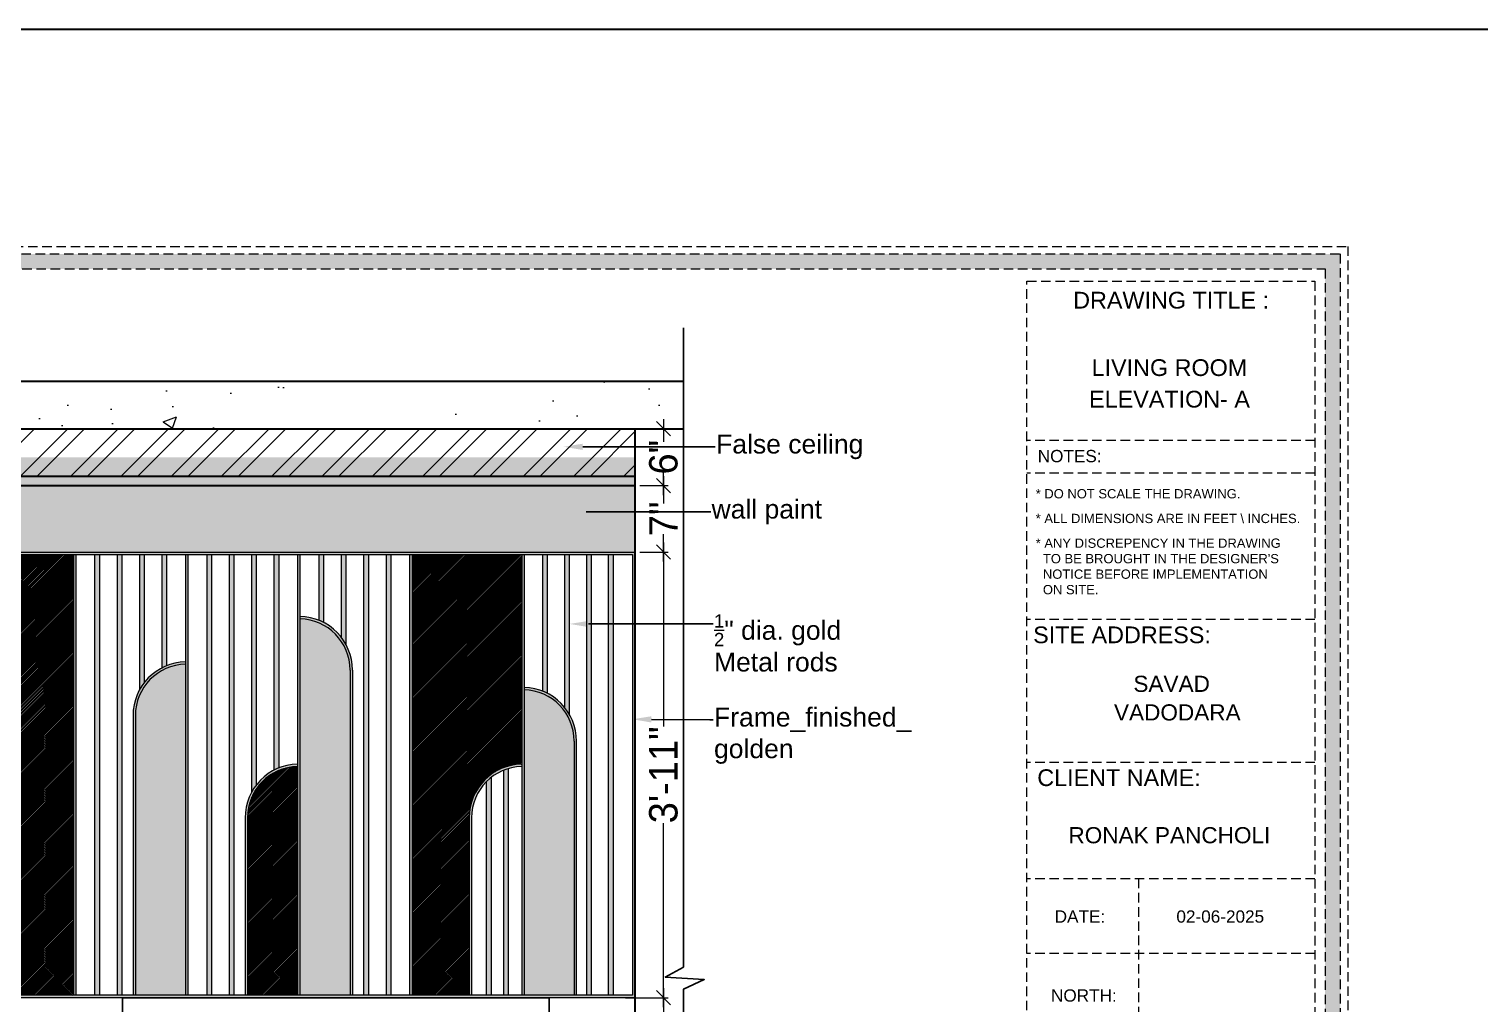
# Model space of a CAD drawing. Header units: millimetres. Extents: x 35877 to 3066687, y -650199 to -40525.
# Drawn here: x 147415.8 to 147568.8, y -178992.4 to -178889.6 of the extents above; entities that cross this region are included whole.
import ezdxf
from ezdxf import colors
from ezdxf.entities.mleader import LeaderData, LeaderLine
from ezdxf.enums import TextEntityAlignment as Align
from ezdxf.math import Vec2, Vec3

# ---------------------------------------------------------------- set-up
doc = ezdxf.new("R2010")
doc.units = ezdxf.units.MM
doc.header["$MEASUREMENT"] = 0
doc.header["$PDMODE"] = 35
doc.linetypes.add('DASHED', pattern=[0.75, 0.5, -0.25])
doc.linetypes.add('DASHEDX2', pattern=[1.5, 1, -0.5])
doc.layers.get('Defpoints').update_dxf_attribs({"color": 220})
doc.layers.add('AR HATCH-7', color=7, linetype='Continuous')
doc.layers.add('str coll', color=6, linetype='Continuous')
for name, color, linetype, lineweight in [('dim05', 1, 'Continuous', 13), ('Dimension', 10, 'DASHEDX2', 20), ('el', 7, 'Continuous', 20), ('FURNITURE', 32, 'Continuous', 9), ('furniture dimensions', 1, 'DASHED', 0), ('FURNITURE-1', 252, 'Continuous', 13), ('interior hatch', 253, 'Continuous', 5), ('NAME PLATE', 7, 'Continuous', 25), ('SECTION ( SLAB PLine )', 104, 'Continuous', 30), ('wall', 7, 'Continuous', 30), ('XX~SLAB ( BEAM )~ ( DIM )', 7, 'Continuous', 9)]:
    doc.layers.add(name, color=color, linetype=linetype, lineweight=lineweight)
doc.styles.add('Arial', font='arial.ttf')
doc.styles.add('century g', font='GOTHIC.TTF')
doc.styles.get("Standard").update_dxf_attribs({"font": 'arial.ttf', "height": 6})
doc.dimstyles.new('Archana', dxfattribs={"dimtxt": 2, "dimasz": 0.75, "dimexe": 0.5, "dimexo": 0.5, "dimgap": 0, "dimtad": 0, "dimzin": 0, "dimdsep": 46, "dimlunit": 4, "dimtxsty": 'century g', "dimblk": 'OBLIQUE', "dimcen": 0, "dimdle": 1, "dimclrd": 256, "dimclre": 256, "dimclrt": 256, "dimadec": 0, "dimazin": 0, "dimtfac": 1, "dimtofl": 0, "dimtmove": 1, "dimatfit": 3, "dimfxl": 1, "dimfxlon": 1, "dimtolj": 1, "dimtzin": 0, "dimlwd": -1, "dimlwe": -1, "dimarcsym": 0})

# ---------------------------------------------------------------- blocks, each defined once
blk = doc.blocks.new('_Oblique')
at = {"layer": 'wall', "color": 0, "lineweight": -2}
blk.add_line((-0.5, -0.5), (0.5, 0.5), dxfattribs=at)
blk = doc.blocks.new('*D272')
at = {"layer": 'Defpoints', "color": 0, "linetype": 'Continuous', "lineweight": 0, "transparency": 16777216}
for p in [(147474.24, -178991.72), (147482.68, -178991.72), (147465.63, -179024.46)]:
    blk.add_point(p, dxfattribs=at)
at = {"layer": 'furniture dimensions', "color": 5, "linetype": 'Continuous', "transparency": 16777216}
for p, q in [((147482.68, -178990.72), (147482.68, -179003.26)), ((147478.68, -178991.72), (147483.18, -178991.72)), ((147482.68, -179025.46), (147482.68, -179011.17))]:
    blk.add_line(p, q, dxfattribs=at)
at = {"layer": 'furniture dimensions', "color": 5, "linetype": 'ByBlock', "transparency": 16777216}
blk.add_line((147478.68, -179024.46), (147483.18, -179024.46), dxfattribs=at)
at = {"layer": 'furniture dimensions', "color": 5, "linetype": 'Continuous', "transparency": 16777216, "xscale": 1.5, "yscale": 1.5, "zscale": 1.5}
for p, rotation in [((147482.68, -178991.72), 90), ((147482.68, -179024.46), 270)]:
    blk.add_blockref('_Oblique', p, dxfattribs=dict(at, rotation=rotation))
at = {"layer": 'furniture dimensions', "linetype": 'Continuous', "lineweight": 0, "transparency": 16777216, "insert": (147482.68, -179007.22), "char_height": 3, "attachment_point": 5, "rotation": 90, "style": 'century g'}
blk.add_mtext('\\A1;2\'-9"', dxfattribs=at)
blk = doc.blocks.new('*D273')
at = {"layer": 'Defpoints', "color": 0, "linetype": 'Continuous', "lineweight": 0, "transparency": 16777216}
for p in [(147479.67, -178944.75), (147482.68, -178944.75), (147479.67, -178991.72)]:
    blk.add_point(p, dxfattribs=at)
at = {"layer": 'furniture dimensions', "color": 5, "linetype": 'Continuous', "transparency": 16777216}
for p, q in [((147482.68, -178943.75), (147482.68, -178963.13)), ((147480.17, -178944.75), (147483.18, -178944.75)), ((147482.68, -178992.72), (147482.68, -178973.34))]:
    blk.add_line(p, q, dxfattribs=at)
at = {"layer": 'furniture dimensions', "color": 5, "linetype": 'ByBlock', "transparency": 16777216}
blk.add_line((147480.17, -178991.72), (147483.18, -178991.72), dxfattribs=at)
at = {"layer": 'furniture dimensions', "color": 5, "linetype": 'Continuous', "transparency": 16777216, "xscale": 1.5, "yscale": 1.5, "zscale": 1.5}
for p, rotation in [((147482.68, -178944.75), 90), ((147482.68, -178991.72), 270)]:
    blk.add_blockref('_Oblique', p, dxfattribs=dict(at, rotation=rotation))
at = {"layer": 'furniture dimensions', "linetype": 'Continuous', "lineweight": 0, "transparency": 16777216, "insert": (147482.68, -178968.23), "char_height": 3, "attachment_point": 5, "rotation": 90, "style": 'century g'}
blk.add_mtext('\\A1;3\'-11"', dxfattribs=at)
blk = doc.blocks.new('*D274')
at = {"layer": 'Defpoints', "color": 0, "linetype": 'Continuous', "lineweight": 0, "transparency": 16777216}
for p in [(147479.67, -178937.75), (147482.68, -178937.75), (147479.67, -178944.75)]:
    blk.add_point(p, dxfattribs=at)
at = {"layer": 'furniture dimensions', "color": 5, "linetype": 'Continuous', "transparency": 16777216}
for p, q in [((147480.17, -178937.75), (147483.18, -178937.75)), ((147482.68, -178936.75), (147482.68, -178939.64)), ((147482.68, -178945.75), (147482.68, -178942.85))]:
    blk.add_line(p, q, dxfattribs=at)
at = {"layer": 'furniture dimensions', "color": 5, "linetype": 'ByBlock', "transparency": 16777216}
blk.add_line((147480.17, -178944.75), (147483.18, -178944.75), dxfattribs=at)
at = {"layer": 'furniture dimensions', "color": 5, "linetype": 'Continuous', "transparency": 16777216, "xscale": 1.5, "yscale": 1.5, "zscale": 1.5}
for p, rotation in [((147482.68, -178937.75), 90), ((147482.68, -178944.75), 270)]:
    blk.add_blockref('_Oblique', p, dxfattribs=dict(at, rotation=rotation))
at = {"layer": 'furniture dimensions', "linetype": 'Continuous', "lineweight": 0, "transparency": 16777216, "insert": (147482.68, -178941.25), "char_height": 3, "attachment_point": 5, "rotation": 90, "style": 'century g'}
blk.add_mtext('\\A1;7"', dxfattribs=at)
blk = doc.blocks.new('*D289')
at = {"layer": 'Defpoints', "color": 0, "linetype": 'Continuous', "lineweight": 0, "transparency": 16777216}
for p in [(147479.67, -178931.75), (147482.68, -178931.75), (147479.67, -178937.75)]:
    blk.add_point(p, dxfattribs=at)
at = {"layer": 'furniture dimensions', "color": 5, "linetype": 'Continuous', "transparency": 16777216}
for p, q in [((147480.17, -178931.75), (147483.18, -178931.75)), ((147482.68, -178930.75), (147482.68, -178933.14)), ((147482.68, -178938.75), (147482.68, -178936.36))]:
    blk.add_line(p, q, dxfattribs=at)
at = {"layer": 'furniture dimensions', "color": 5, "linetype": 'ByBlock', "transparency": 16777216}
blk.add_line((147480.17, -178937.75), (147483.18, -178937.75), dxfattribs=at)
at = {"layer": 'furniture dimensions', "color": 5, "linetype": 'Continuous', "transparency": 16777216, "xscale": 1.5, "yscale": 1.5, "zscale": 1.5}
for p, rotation in [((147482.68, -178931.75), 90), ((147482.68, -178937.75), 270)]:
    blk.add_blockref('_Oblique', p, dxfattribs=dict(at, rotation=rotation))
at = {"layer": 'furniture dimensions', "linetype": 'Continuous', "lineweight": 0, "transparency": 16777216, "insert": (147482.68, -178934.75), "char_height": 3, "attachment_point": 5, "rotation": 90, "style": 'century g'}
blk.add_mtext('\\A1;6"', dxfattribs=at)

msp = doc.modelspace()

# ---------------------------------------------------------------- hatches: boundary and pattern name
at = {"layer": 'AR HATCH-7', "lineweight": 0, "true_color": 0xd6a100, "transparency": 33554613}
h = msp.add_hatch(color=42, dxfattribs=at)
h.dxf.hatch_style = 1
h.paths.add_polyline_path([(147479.6735, -178944.7482), (147385.1296, -178944.7482), (147385.1296, -178991.7213), (147479.6735, -178991.7213)])
h.paths.add_polyline_path([(147479.4235, -178944.9982), (147479.4235, -178991.4713), (147385.3796, -178991.4713), (147385.3796, -178944.9982)], flags=16)
h.paths.add_polyline_path([(147387.9432, -178944.9982), (147387.4432, -178944.9982), (147387.4432, -178991.4713), (147387.9432, -178991.4713)], flags=0)
h.paths.add_polyline_path([(147390.2568, -178944.9982), (147389.7568, -178944.9982), (147389.7568, -178991.4713), (147390.2568, -178991.4713)], flags=0)
h = msp.add_hatch(color=42, dxfattribs=at)
h.dxf.hatch_style = 1
h.paths.add_polyline_path([(147404.2884, -178944.9982), (147403.7884, -178944.9982), (147403.7884, -178970.0622, -0.04055739), (147404.2884, -178969.294)])
h.paths.add_polyline_path([(147406.652, -178944.9982), (147406.152, -178944.9982), (147406.152, -178967.7358, -0.02433126), (147406.652, -178967.5056)])
h.paths.add_polyline_path([(147408.8906, -178944.9982), (147408.6406, -178944.9982), (147408.6406, -178991.4713), (147408.8906, -178991.4713)])
h.paths.add_polyline_path([(147408.8906, -178959.017), (147408.8906, -178959.2671, -0.40746038), (147414.1746, -178964.6747), (147414.1746, -178991.4713), (147414.4246, -178991.4713), (147414.4246, -178964.6747, 0.4077581)])
h.paths.add_polyline_path([(147410.8186, -178959.6704, 0.02452994), (147410.3186, -178959.4934), (147410.3186, -178991.4713), (147410.8186, -178991.4713)], flags=17)
h.paths.add_polyline_path([(147412.6216, -178960.8814, 0.03108299), (147412.1216, -178960.4327), (147412.1216, -178991.4713), (147412.6216, -178991.4713)], flags=17)
h.paths.add_polyline_path([(147420.7086, -178944.9982), (147420.4586, -178944.9982), (147420.4586, -178991.4713), (147420.7086, -178991.4713)])
h.paths.add_polyline_path([(147423.1972, -178944.9982), (147422.6972, -178944.9982), (147422.6972, -178991.4713), (147423.1972, -178991.4713)])
h.paths.add_polyline_path([(147425.5608, -178944.9982), (147425.0608, -178944.9982), (147425.0608, -178991.4713), (147425.5608, -178991.4713)])
h.paths.add_polyline_path([(147427.9243, -178944.9982), (147427.4243, -178944.9982), (147427.4243, -178959.2848, -0.04055739), (147427.9243, -178958.5166)])
h.paths.add_polyline_path([(147430.2879, -178944.9982), (147429.7879, -178944.9982), (147429.7879, -178956.9584, -0.02433126), (147430.2879, -178956.7282)])
h.paths.add_polyline_path([(147432.2765, -178956.5702), (147432.2765, -178956.3201, 0.4077581), (147426.7425, -178961.9777), (147426.7425, -178991.4713), (147426.9925, -178991.4713), (147426.9925, -178961.9777, -0.40746038)])
h.paths.add_polyline_path([(147432.5265, -178944.9982), (147432.2765, -178944.9982), (147432.2765, -178991.4713), (147432.5265, -178991.4713)])
h.paths.add_polyline_path([(147435.0151, -178944.9982), (147434.5151, -178944.9982), (147434.5151, -178991.4713), (147435.0151, -178991.4713)])
h.paths.add_polyline_path([(147437.3787, -178944.9982), (147436.8787, -178944.9982), (147436.8787, -178991.4713), (147437.3787, -178991.4713)])
h.paths.add_polyline_path([(147439.7423, -178944.9982), (147439.2423, -178944.9982), (147439.2423, -178970.0622, -0.04055739), (147439.7423, -178969.294)])
h.paths.add_polyline_path([(147442.1059, -178944.9982), (147441.6059, -178944.9982), (147441.6059, -178967.7358, -0.02433126), (147442.1059, -178967.5056)])
h.paths.add_polyline_path([(147444.3445, -178944.9982), (147444.0945, -178944.9982), (147444.0945, -178991.4713), (147444.3445, -178991.4713)])
h = msp.add_hatch(color=42, dxfattribs=at)
h.dxf.hatch_style = 1
h.paths.add_polyline_path([(147444.0945, -178967.3475), (147444.0945, -178967.0975, 0.4077581), (147438.5605, -178972.7551), (147438.5605, -178991.4713), (147438.8105, -178991.4713), (147438.8105, -178972.7551, -0.40746038)])
h.paths.add_polyline_path([(147467.7305, -178967.3475), (147467.7305, -178967.0975, 0.4077581), (147462.1965, -178972.7551), (147462.1965, -178991.4713), (147462.4465, -178991.4713), (147462.4465, -178972.7551, -0.40746038)])
h.paths.add_polyline_path([(147466.3025, -178967.5738, 0.02452994), (147465.8025, -178967.7508), (147465.8025, -178991.4713), (147466.3025, -178991.4713)], flags=17)
h.paths.add_polyline_path([(147464.4995, -178968.5131, 0.03108299), (147463.9995, -178968.9619), (147463.9995, -178991.4713), (147464.4995, -178991.4713)], flags=17)
h.paths.add_polyline_path([(147467.9805, -178959.017), (147467.9805, -178959.2671, -0.40746038), (147473.2645, -178964.6747), (147473.2645, -178991.4713), (147473.5145, -178991.4713), (147473.5145, -178964.6747, 0.4077581)])
h.paths.add_polyline_path([(147470.4191, -178944.9982), (147469.9191, -178944.9982), (147469.9191, -178959.4053, -0.02422388), (147470.4191, -178959.6296)])
h = msp.add_hatch(color=42, dxfattribs=at)
h.dxf.hatch_style = 1
h.paths.add_polyline_path([(147444.3445, -178951.5306), (147444.3445, -178951.7807, -0.40746038), (147449.6285, -178957.1882), (147449.6285, -178991.4713), (147449.8785, -178991.4713), (147449.8785, -178957.1882, 0.4077581)])
h.paths.add_polyline_path([(147446.8331, -178944.9982), (147446.3331, -178944.9982), (147446.3331, -178951.9388, -0.02433126), (147446.8331, -178952.1689)])
h.paths.add_polyline_path([(147449.1967, -178944.9982), (147448.6967, -178944.9982), (147448.6967, -178953.7272, -0.04055739), (147449.1967, -178954.4953)])
h.paths.add_polyline_path([(147451.5603, -178944.9982), (147451.0603, -178944.9982), (147451.0603, -178991.4713), (147451.5603, -178991.4713)])
h.paths.add_polyline_path([(147453.9239, -178944.9982), (147453.4239, -178944.9982), (147453.4239, -178991.4713), (147453.9239, -178991.4713)])
h.paths.add_polyline_path([(147456.1625, -178944.9982), (147455.9125, -178944.9982), (147455.9125, -178991.4713), (147456.1625, -178991.4713)])
h.paths.add_polyline_path([(147467.9805, -178944.9982), (147467.7305, -178944.9982), (147467.7305, -178991.4713), (147467.9805, -178991.4713)])
h = msp.add_hatch(color=42, dxfattribs=at)
h.dxf.hatch_style = 1
h.paths.add_polyline_path([(147472.7327, -178944.9982), (147472.2327, -178944.9982), (147472.2327, -178961.088, -0.03866134), (147472.7327, -178961.8046)])
h.paths.add_polyline_path([(147475.0463, -178944.9982), (147474.5463, -178944.9982), (147474.5463, -178991.4713), (147475.0463, -178991.4713)])
h.paths.add_polyline_path([(147477.3599, -178944.9982), (147476.8599, -178944.9982), (147476.8599, -178991.4713), (147477.3599, -178991.4713)])
at = {"layer": 'dim05', "lineweight": 0, "true_color": 0xadddf7, "transparency": 33554526}
h = msp.add_hatch(dxfattribs=at)
h.set_pattern_fill('ANSI31', color=141)
h.set_pattern_definition([(45, (0, 0), (-0.08838834765, 0.08838834765), [])])
edge = h.paths.add_edge_path()
edge.add_line((147467.7305, -178944.9982), (147456.1625, -178944.9982))
edge.add_line((147456.1625, -178944.9982), (147456.1625, -178991.4713))
edge.add_line((147456.1625, -178991.4713), (147462.1965, -178991.4713))
edge.add_line((147462.1965, -178991.4713), (147462.1965, -178972.7551))
edge.add_arc((147467.858, -178972.7561), 5.6614, 91.289938, 179.989733, ccw=False)
edge.add_line((147467.7305, -178967.0961), (147467.7305, -178944.9982))
edge = h.paths.add_edge_path()
edge.add_arc((147444.157, -178972.6926), 5.3469, 90.669752, 180.669752)
edge.add_line((147438.8105, -178972.7551), (147438.8105, -178991.4713))
edge.add_line((147438.8105, -178991.4713), (147444.0945, -178991.4713))
edge.add_line((147444.0945, -178991.4713), (147444.0945, -178967.3461))
edge = h.paths.add_edge_path()
edge.add_line((147420.4586, -178944.9982), (147408.8906, -178944.9982))
edge.add_line((147408.8906, -178944.9982), (147408.8906, -178959.0157))
edge.add_arc((147408.7631, -178964.6757), 5.6614, 0.010267, 88.710062, ccw=False)
edge.add_line((147414.4246, -178964.6747), (147414.4246, -178991.4713))
edge.add_line((147414.4246, -178991.4713), (147420.4586, -178991.4713))
edge.add_line((147420.4586, -178991.4713), (147420.4586, -178944.9982))
edge = h.paths.add_edge_path()
edge.add_arc((147408.7031, -178972.6926), 5.3469, 90.669752, 180.669752)
edge.add_line((147403.3566, -178972.7551), (147403.3566, -178991.4713))
edge.add_line((147403.3566, -178991.4713), (147408.6406, -178991.4713))
edge.add_line((147408.6406, -178991.4713), (147408.6406, -178967.3461))
at = {"layer": 'Dimension', "true_color": 0xd39e00, "transparency": 33554687}
h = msp.add_hatch(color=42, dxfattribs=at)
h.paths.add_polyline_path([(147327.9699, -179072.4431), (147554.0385, -179072.4431), (147554.0385, -178913.319), (147327.9699, -178913.319)])
h.paths.add_polyline_path([(147329.5565, -179070.8565), (147552.4519, -179070.8565), (147552.4519, -178914.9056), (147329.5565, -178914.9056)], flags=16)
at = {"layer": 'FURNITURE', "lineweight": 0, "true_color": 0xf1e8df, "transparency": 33554505}
h = msp.add_hatch(color=254, dxfattribs=at)
h.dxf.hatch_style = 1
h.paths.add_polyline_path([(147479.6735, -178934.7482), (147385.1296, -178934.7482), (147385.1296, -178941.7482), (147479.6735, -178941.7482)])
h = msp.add_hatch(color=254, dxfattribs=at)
h.dxf.hatch_style = 1
h.paths.add_polyline_path([(147479.6735, -178937.7482), (147385.1296, -178937.7482), (147385.1296, -178944.7482), (147479.6735, -178944.7482)])
at = {"layer": 'FURNITURE-1', "lineweight": 0, "true_color": 0xc7c8ca}
h = msp.add_hatch(dxfattribs=at)
h.set_pattern_fill('AR-CONC', color=9, scale=2)
h.set_pattern_definition([(50, (-287.63, 1357.98), (14.34520365, -1.2550427), [1.5, -16.5]), (355, (-287.63, 1357.98), (-2.7750267, 15.0438427), [1.2, -13.2]), (100.4514445, (-286.435, 1357.875), (11.5701769, 13.7887998), [1.2748038, -14.0228422]), (46.1842, (-287.63, 1361.98), (21.3448266, -3.3103856), [2.25, -24.75]), (96.635635, (-285.852, 1361.704), (18.693239, 19.482372), [1.9122068, -21.0342752]), (351.184164, (-287.63, 1361.98), (18.693239, 19.482372), [1.8, -19.8]), (21, (-285.63, 1360.98), (11.93814104, -8.0523778), [1.5, -16.5]), (326, (-285.63, 1360.98), (4.8663066, 14.5030009), [1.2, -13.2]), (71.451445, (-284.636, 1360.309), (16.8044475, 6.45062306), [1.2748038, -14.0228422]), (37.5, (-287.6306, 1357.9796), (0.24319711, 6.65787708), [0, -13.04, 0, -13.4, 0, -13.25]), (7.5, (-287.6306, 1357.9796), (5.26139075, 7.88823424), [0, -7.64, 0, -12.74, 0, -5.05]), (327.5, (-292.0906, 1357.9796), (10.67644872, -0.45109743), [0, -5, 0, -15.6, 0, -20.7]), (317.5, (-294.091, 1357.98), (11.6637234, 2.00209965), [0, -6.5, 0, -10.36, 0, -14.7])])
h.paths.add_polyline_path([(147484.789, -178926.7482), (147370.4462, -178926.7482), (147370.4462, -178931.7482), (147484.789, -178931.7482)])
at = {"layer": 'FURNITURE-1', "lineweight": 0, "transparency": 33554572}
h = msp.add_hatch(dxfattribs=at)
h.set_pattern_fill('ANSI32', color=6, scale=10)
h.set_pattern_definition([(45, (-766.706, 1771.1765), (-2.65165043, 2.65165043), []), (45, (-764.9383, 1771.1765), (-2.65165043, 2.65165043), [])])
h.paths.add_polyline_path([(147479.6735, -178931.7482), (147385.1296, -178931.7482), (147385.1296, -178936.7482), (147479.6735, -178936.7482)])
at = {"layer": 'interior hatch', "lineweight": 0, "true_color": 0xd9b996, "transparency": 33554687}
h = msp.add_hatch(color=31, dxfattribs=at)
h.dxf.hatch_style = 1
h.paths.add_polyline_path([(147396.8226, -178956.5702, 0.40746038), (147391.5386, -178961.9777), (147391.5386, -178991.4713), (147396.8226, -178991.4713)])
h.paths.add_polyline_path([(147432.2765, -178956.5702, 0.40746038), (147426.9925, -178961.9777), (147426.9925, -178991.4713), (147432.2765, -178991.4713)])
h.paths.add_polyline_path([(147449.6285, -178957.1882, 0.40746038), (147444.3445, -178951.7807), (147444.3445, -178991.4713), (147449.6285, -178991.4713)])
h = msp.add_hatch(color=31, dxfattribs=at)
h.dxf.hatch_style = 1
h.paths.add_polyline_path([(147473.2645, -178964.6747, 0.40746038), (147467.9805, -178959.2671), (147467.9805, -178991.4713), (147473.2645, -178991.4713)])

# ---------------------------------------------------------------- linework, layer by layer
at = {"layer": 'Dimension', "color": 42, "true_color": 0xd39e00, "transparency": 33554687}
for p, q in [((147551.3778, -178932.9964, 0.1188), (147521.0008, -178932.9964, 0.1188)), ((147551.3778, -178936.4186, 0.1188), (147521.0008, -178936.4186, 0.1188)), ((147551.3778, -178951.8574, 0.1188), (147521.0008, -178951.8574, 0.1188)), ((147551.3778, -178966.9143, 0.1188), (147521.0008, -178966.9143, 0.1188)), ((147551.3778, -178979.183, 0.1188), (147521.0008, -178979.183, 0.1188)), ((147532.7539, -178979.183, 0.1188), (147532.7539, -178996.6222, 0.1188)), ((147551.3778, -178987.0768, 0.1188), (147521.0008, -178987.0768, 0.1188))]:
    msp.add_line(p, q, dxfattribs=at)
at = {"layer": 'Dimension', "color": 42, "true_color": 0xd39e00, "transparency": 33554687, "elevation": 0.1188}
for points in [[(147327.1766, -178912.5257), (147554.8318, -178912.5257), (147554.8318, -179073.2364), (147327.1766, -179073.2364)], [(147327.9699, -178913.319), (147554.0385, -178913.319), (147554.0385, -179072.4431), (147327.9699, -179072.4431)], [(147329.5565, -178914.9056), (147552.4519, -178914.9056), (147552.4519, -179070.8565), (147329.5565, -179070.8565)], [(147521.0008, -179069.5507), (147521.0008, -178916.2114), (147551.3778, -178916.2114), (147551.3778, -179069.5507)]]:
    msp.add_lwpolyline(points, close=True, dxfattribs=at)
at = {"layer": 'el', "color": 251, "linetype": 'DASHEDX2', "true_color": 0x636466}
msp.add_line((147385.1296, -178944.7482), (147479.6735, -178944.7482), dxfattribs=at)
at = {"layer": 'el', "color": 251, "linetype": 'DASHEDX2', "true_color": 0x636466, "transparency": 33554687}
msp.add_line((147385.1296, -178944.7482), (147479.6735, -178944.7482), dxfattribs=at)
at = {"layer": 'FURNITURE', "lineweight": 0, "transparency": 33554687}
for p, q in [((147420.4586, -178944.9982), (147420.4586, -178991.4713)), ((147420.7086, -178944.9982), (147420.7086, -178991.4713)), ((147422.6972, -178944.9982), (147422.6972, -178991.4713)), ((147423.1972, -178944.9982), (147423.1972, -178991.4713)), ((147425.0608, -178944.9982), (147425.0608, -178991.4713)), ((147425.5608, -178944.9982), (147425.5608, -178991.4713)), ((147427.4243, -178944.9982), (147427.4243, -178959.2848)), ((147427.9243, -178944.9982), (147427.9243, -178958.5166)), ((147429.7879, -178944.9982), (147429.7879, -178956.9584)), ((147430.2879, -178944.9982), (147430.2879, -178956.7282)), ((147432.2765, -178944.9982), (147432.2765, -178991.4713)), ((147432.5265, -178944.9982), (147432.5265, -178991.4713)), ((147434.5151, -178944.9982), (147434.5151, -178991.4713)), ((147435.0151, -178944.9982), (147435.0151, -178991.4713)), ((147436.8787, -178944.9982), (147436.8787, -178991.4713)), ((147437.3787, -178944.9982), (147437.3787, -178991.4713)), ((147439.2423, -178944.9982), (147439.2423, -178970.0622)), ((147439.7423, -178944.9982), (147439.7423, -178969.294)), ((147441.6059, -178944.9982), (147441.6059, -178967.7358)), ((147442.1059, -178944.9982), (147442.1059, -178967.5056)), ((147444.0945, -178944.9982), (147444.0945, -178991.4713)), ((147444.3445, -178944.9982), (147444.3445, -178991.4713)), ((147446.3331, -178944.9982), (147446.3331, -178951.9388)), ((147446.8331, -178944.9982), (147446.8331, -178952.1689)), ((147448.6967, -178944.9982), (147448.6967, -178953.7272)), ((147449.1967, -178944.9982), (147449.1967, -178954.4953)), ((147451.0603, -178944.9982), (147451.0603, -178991.4713)), ((147451.5603, -178944.9982), (147451.5603, -178991.4713)), ((147453.4239, -178944.9982), (147453.4239, -178991.4713)), ((147453.9239, -178944.9982), (147453.9239, -178991.4713)), ((147455.9125, -178944.9982), (147455.9125, -178991.4713)), ((147456.1625, -178944.9982), (147456.1625, -178991.4713)), ((147467.7305, -178944.9982), (147467.7305, -178991.4713)), ((147467.9805, -178944.9982), (147467.9805, -178991.4713)), ((147469.9191, -178944.9982), (147469.9191, -178959.4053)), ((147470.4191, -178944.9982), (147470.4191, -178959.6296)), ((147472.2327, -178944.9982), (147472.2327, -178961.1203)), ((147472.7327, -178944.9982), (147472.7327, -178961.7926)), ((147474.5463, -178944.9982), (147474.5463, -178991.4713)), ((147475.0463, -178944.9982), (147475.0463, -178991.4713)), ((147476.8599, -178944.9982), (147476.8599, -178991.4713)), ((147477.3599, -178944.9982), (147477.3599, -178991.4713)), ((147449.6285, -178957.1882), (147449.6285, -178991.4713)), ((147449.8785, -178957.1882), (147449.8785, -178991.4713)), ((147426.7425, -178961.9777), (147426.7425, -178991.4713)), ((147426.9925, -178961.9777), (147426.9925, -178991.4713)), ((147473.2645, -178964.6747), (147473.2645, -178991.4713)), ((147464.4995, -178968.5131), (147464.4995, -178991.4713)), ((147465.8025, -178967.7508), (147465.8025, -178991.4713)), ((147466.3025, -178967.5738), (147466.3025, -178991.4713)), ((147463.9995, -178968.9619), (147463.9995, -178991.4713)), ((147438.5605, -178972.7551), (147438.5605, -178991.4713)), ((147438.8105, -178972.7551), (147438.8105, -178991.4713)), ((147462.1965, -178972.7551), (147462.1965, -178991.4713)), ((147462.4465, -178972.7551), (147462.4465, -178991.4713))]:
    msp.add_line(p, q, dxfattribs=at)
at = {"layer": 'FURNITURE', "color": 3, "lineweight": 30, "transparency": 33554687}
msp.add_lwpolyline([(147302.3713, -178889.62), (148993.91, -178889.62), (148993.91, -179589.131), (147302.3713, -179589.131)], close=True, dxfattribs=at)
at = {"layer": 'FURNITURE', "color": 252, "lineweight": 25, "true_color": 0x939598}
msp.add_lwpolyline([(147484.789, -178921.1325), (147484.789, -178988.4983), (147482.8667, -178989.5539), (147486.9835, -178989.8039), (147484.789, -178990.8273), (147484.789, -179061.2252)], dxfattribs=at)
at = {"layer": 'FURNITURE', "color": 18, "lineweight": 0, "true_color": 0x000000, "transparency": 33554687}
for points in [[(147385.1296, -178944.7482), (147479.6735, -178944.7482), (147479.6735, -178991.7213), (147385.1296, -178991.7213)], [(147385.3796, -178944.9982), (147479.4235, -178944.9982), (147479.4235, -178991.4713), (147385.3796, -178991.4713)]]:
    msp.add_lwpolyline(points, close=True, dxfattribs=at)
at = {"layer": 'FURNITURE', "lineweight": 0, "transparency": 33554687}
msp.add_lwpolyline([(147473.5145, -178991.4713), (147473.5145, -178964.6747, 0.4077581), (147467.9805, -178959.017, 0.4077581)], format="xyb", dxfattribs=at)
at = {"layer": 'FURNITURE', "color": 252, "lineweight": 25, "true_color": 0x939598}
msp.add_lwpolyline([(147425.6285, -179017.7752), (147470.6307, -179017.7752), (147470.6307, -178991.7213), (147425.6285, -178991.7213)], close=True, dxfattribs=at)
at = {"layer": 'FURNITURE', "lineweight": 0, "transparency": 33554687}
for centre, radius, start, end in [((147444.2195, -178957.1882), 5.659, 0, 88.734306), ((147444.2195, -178957.1882), 5.409, 0, 88.675796), ((147432.4015, -178961.9777), 5.659, 91.265694, 180), ((147432.4015, -178961.9777), 5.409, 91.324204, 180), ((147467.8555, -178964.6747), 5.409, 0, 88.675796), ((147444.2195, -178972.7551), 5.659, 91.265694, 180), ((147467.8555, -178972.7551), 5.659, 91.265694, 180), ((147444.2195, -178972.7551), 5.409, 91.324204, 180), ((147467.8555, -178972.7551), 5.409, 91.324204, 180)]:
    msp.add_arc(centre, radius, start, end, dxfattribs=at)
at = {"layer": 'SECTION ( SLAB PLine )', "color": 1}
for p, q in [((147370.4462, -178926.7482), (147484.789, -178926.7482)), ((147370.4462, -178931.7482), (147484.789, -178931.7482))]:
    msp.add_line(p, q, dxfattribs=at)
at = {"layer": 'str coll', "lineweight": 30, "transparency": 33554687}
for p, q in [((147385.1296, -178936.7482), (147479.6735, -178936.7482)), ((147385.1296, -178937.7482), (147479.6735, -178937.7482))]:
    msp.add_line(p, q, dxfattribs=at)
at = {"layer": 'XX~SLAB ( BEAM )~ ( DIM )', "lineweight": 30}
msp.add_line((147479.6735, -178931.7482), (147479.6735, -179055.7482), dxfattribs=at)

# ---------------------------------------------------------------- texts
at = {"layer": 'NAME PLATE', "transparency": 33554687, "style": 'Arial'}
for s, height, p in [('DRAWING TITLE : ', 1.762296, (147536.5495, -178919.0808, 0.1188)), ('LIVING ROOM', 1.762296, (147536.0299, -178926.1901, 0.1188)), ('ELEVATION- A', 1.762296, (147536.0375, -178929.5137, 0.1188)), ('NOTES:', 1.29486, (147525.5069, -178935.2792, 0.1188)), ('SITE ADDRESS:', 1.762296, (147531.0328, -178954.3541, 0.1188)), (' SAVAD ', 1.70359, (147536.2637, -178959.4883, 0.0381)), ('VADODARA', 1.70359, (147536.8611, -178962.5011, 0.0381)), ('CLIENT NAME:', 1.762296, (147530.7116, -178969.411, 0.1188)), ('RONAK PANCHOLI    ', 1.703588, (147537.346, -178975.4459, 0.0381)), ('DATE:', 1.29486, (147526.5928, -178983.8123, 0.1188)), ('02-06-2025', 1.29486, (147541.3907, -178983.8123, 0.1188)), ('NORTH:', 1.29486, (147527.0061, -178992.1368, 0.1188))]:
    msp.add_text(s, height=height, dxfattribs=at).set_placement(p, align=Align.CENTER)
at = {"layer": 'NAME PLATE', "transparency": 33554687, "char_height": 0.979338, "width": 37.836925, "attachment_point": 1, "style": 'Arial'}
for s, insert in [('* DO NOT SCALE THE DRAWING.', (147521.9285, -178938.1132, 0.1188)), ('* ALL DIMENSIONS ARE IN FEET \\\\ INCHES.', (147521.9285, -178940.7174, 0.1188)), ("* ANY DISCREPENCY IN THE DRAWING \\P  TO BE BROUGHT IN THE DESIGNER'S\\P  NOTICE BEFORE IMPLEMENTATION \\P  ON SITE.", (147521.9285, -178943.3217, 0.1188))]:
    msp.add_mtext(s, dxfattribs=dict(at, insert=insert))

# ---------------------------------------------------------------- dimensions: what is measured, and where the dimension line sits
at = {"layer": 'furniture dimensions', "color": 5, "linetype": 'Continuous', "lineweight": 0}
for base, p1, p2, picture, middle in [((147482.6823, -178931.7482), (147479.6735, -178937.7482), (147479.6735, -178931.7482), '*D289', (147482.6823, -178934.7482)), ((147482.6823, -178937.7482), (147479.6735, -178944.7482), (147479.6735, -178937.7482), '*D274', (147482.6823, -178941.2482)), ((147482.6823, -178944.7482), (147479.6735, -178991.7213), (147479.6735, -178944.7482), '*D273', (147482.6823, -178968.2348))]:
    dim = msp.add_linear_dim(base=base, p1=p1, p2=p2, angle=90, dimstyle='Archana', override={"dimtxt": 3, "dimasz": 1.5, "dimdec": 0, "dimclrd": 5, "dimclre": 5, "dimfxl": 4}, dxfattribs=at)
    dim.commit()
    dim.dimension.update_dxf_attribs({"geometry": picture, "text_midpoint": middle})
dim = msp.add_linear_dim(base=(147482.6823, -178991.7213), p1=(147465.6343, -179024.4603), p2=(147474.2447, -178991.7213), angle=90, dimstyle='Archana', override={"dimtxt": 3, "dimasz": 1.5, "dimdec": 0, "dimclrd": 5, "dimclre": 5, "dimfxl": 4}, dxfattribs=at)
dim.commit()
dim.dimension.update_dxf_attribs({"geometry": '*D272', "text_midpoint": (147482.6823, -179007.2183), "dimtype": 160})

# ---------------------------------------------------------------- leaders
at = {"layer": 'dim05', "color": 1, "lineweight": 0, "transparency": 33554687}
ml = msp.add_multileader_mtext('Standard', dxfattribs=at)
ml.set_content('False ceiling', color=1)
ml.set_leader_properties(color=5)
ml.build(insert=Vec2(0, 0))
ml.multileader.update_dxf_attribs({"text_right_attachment_type": 6, "dogleg_length": 0.36, "arrow_head_size": 2})
ctx = ml.context
ctx.base_point, ctx.char_height, ctx.arrow_head_size, ctx.landing_gap_size, ctx.plane_origin = Vec3(147488.1419, -178933.6562), 2, 2, 0.09, Vec3(147473.0103, -178930.6562)
ctx.right_attachment = 6
notes = []
notes.append((ctx, [(0, (1, 1, 0), (147487.7819, -178933.6562), (1, 0), 0.36, [(0, [(147472.1607, -178933.6562)], 0, [])])]))
ctx.mtext.insert, ctx.mtext.width, ctx.mtext.flow_direction = Vec3(147488.2319, -178932.3622), 14.682128, 5
ml = msp.add_multileader_mtext('Standard', dxfattribs=at)
ml.set_content('\\A1;wall paint', color=1)
ml.set_leader_properties(color=5)
ml.build(insert=Vec2(0, 0))
ml.multileader.update_dxf_attribs({"text_right_attachment_type": 6, "dogleg_length": 0.36, "arrow_head_size": 2})
ctx = ml.context
ctx.base_point, ctx.char_height, ctx.arrow_head_size, ctx.landing_gap_size, ctx.plane_origin = Vec3(147487.6597, -178940.4965), 2, 2, 0.09, Vec3(147472.528, -178940.4965)
ctx.right_attachment = 6
notes.append((ctx, [(0, (1, 1, 0), (147487.2997, -178940.4965), (1, 0), 0.36, [(0, [(147472.528, -178940.4965)], 0, [])])]))
ctx.mtext.insert, ctx.mtext.width, ctx.mtext.flow_direction = Vec3(147487.7497, -178939.2188), 14.682128, 5
ml = msp.add_multileader_mtext('Standard', dxfattribs=at)
ml.set_content('\\A1;{\\H0.7x;\\S1/2;}" dia. gold Metal rods', color=1)
ml.set_leader_properties(color=5)
ml.build(insert=Vec2(0, 0))
ml.multileader.update_dxf_attribs({"text_right_attachment_type": 6, "dogleg_length": 0.36, "arrow_head_size": 2})
ctx = ml.context
ctx.base_point, ctx.char_height, ctx.arrow_head_size, ctx.landing_gap_size, ctx.plane_origin = Vec3(147487.9171, -178952.3276), 2, 2, 0.09, Vec3(147472.7855, -178952.3276)
ctx.right_attachment = 6
notes.append((ctx, [(0, (1, 1, 0), (147487.5571, -178952.3276), (1, 0), 0.36, [(0, [(147472.7855, -178952.3276)], 0, [])])]))
ctx.mtext.insert, ctx.mtext.width, ctx.mtext.flow_direction = Vec3(147488.0071, -178951.3113), 14.682128, 5
ml = msp.add_multileader_mtext('Standard', dxfattribs=at)
ml.set_content('Frame_finished_\\Pgolden', color=1)
ml.set_leader_properties(color=5)
ml.build(insert=Vec2(0, 0))
ml.multileader.update_dxf_attribs({"text_right_attachment_type": 6, "dogleg_length": 0.36, "arrow_head_size": 2})
ctx = ml.context
ctx.base_point, ctx.char_height, ctx.arrow_head_size, ctx.landing_gap_size, ctx.plane_origin = Vec3(147487.9171, -178962.4334), 2, 2, 0.09, Vec3(147472.7855, -178962.4334)
ctx.right_attachment = 6
notes.append((ctx, [(0, (1, 1, 0), (147487.5571, -178962.4334), (1, 0), 0.36, [(0, [(147479.4057, -178962.3711)], 0, [])])]))
ctx.mtext.insert, ctx.mtext.width, ctx.mtext.flow_direction = Vec3(147488.0071, -178961.1394), 14.682128, 5
for ctx, leaders in notes:
    for number, flags, end, landing, length, lines in leaders:
        leader = LeaderData()
        leader.index, (leader.has_last_leader_line, leader.has_dogleg_vector, leader.attachment_direction) = number, flags
        leader.last_leader_point, leader.dogleg_vector, leader.dogleg_length = Vec3(end), Vec3(landing), length
        for number, points, colour, breaks in lines:
            line = LeaderLine()
            line.index, line.vertices, line.color, line.breaks = number, Vec3.list(points), colors.encode_raw_color(colour), breaks
            leader.lines.append(line)
        ctx.leaders.append(leader)

doc.saveas('drawing.dxf')
